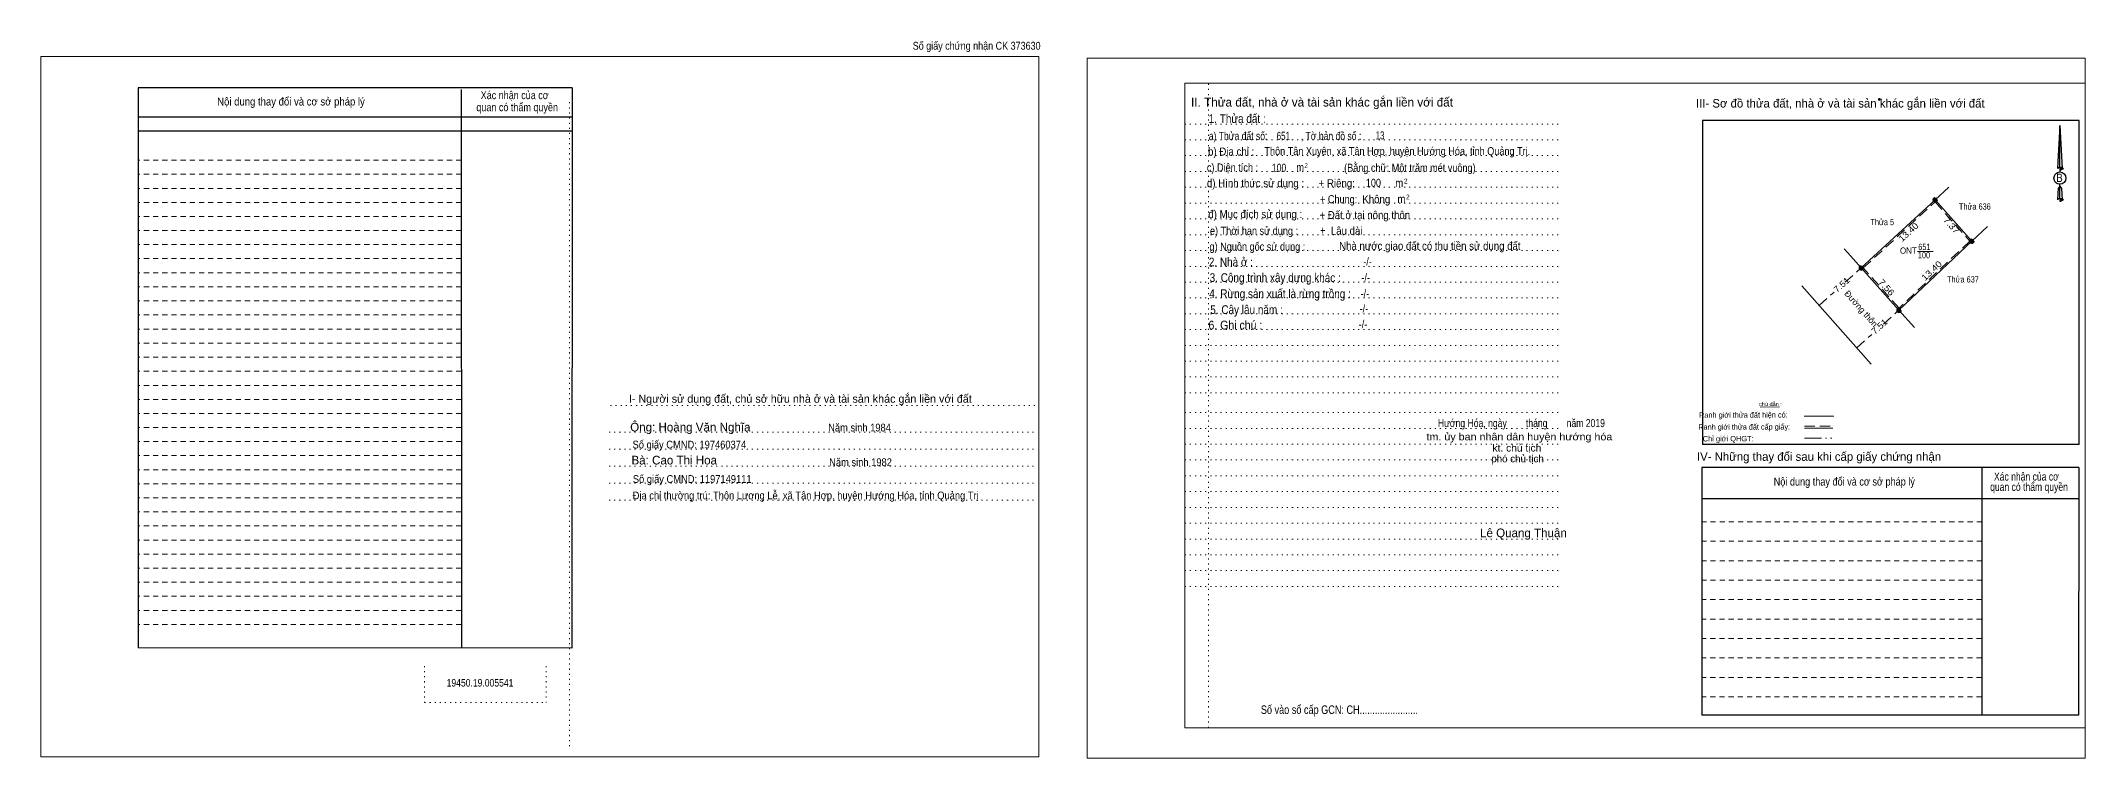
# Model space of a CAD drawing. Header units: metres. Extents: x 536224 to 543023, y 1836366 to 1838240.
# Drawn here: x 542614.2 to 543023, y 1836597.9 to 1836741.3 of the extents above; entities that cross this region are included whole.
import ezdxf
from ezdxf.enums import TextEntityAlignment as Align

# ---------------------------------------------------------------- set-up
doc = ezdxf.new("R2010")
doc.units = ezdxf.units.M
doc.header["$LTSCALE"] = 0.68
doc.header["$PDMODE"] = 32
doc.header["$PDSIZE"] = 0.34
for name, pattern in [('DASH_DOUBLE_DOT', [9.2, 5, -1.2, 0.3, -1.2, 0.3, -1.2]), ('DOTTED', [1.5, 0.3, -1.2]), ('MEDIUM_DASHED', [4.5, 3, -1.5]), ('SHORT_DASHED', [2.7, 1.5, -1.2])]:
    doc.linetypes.add(name, pattern=pattern)
for name, color, linetype, lineweight in [('1', 7, 'DOTTED', 13), ('18', 7, 'Continuous', 25), ('22', 7, 'Continuous', 13), ('28', 7, 'SHORT_DASHED', 13), ('55', 7, 'Continuous', 13), ('6', 7, 'Continuous', 13)]:
    doc.layers.add(name, color=color, linetype=linetype, lineweight=lineweight)
doc.layers.add('40', color=7, linetype='Continuous')

msp = doc.modelspace()

# ---------------------------------------------------------------- hatches: boundary and pattern name
at = {"layer": '22'}
for points in [[(542993.4678, 1836709.5389, 1), (542992.5678, 1836709.5389, 1)], [(543000.8028, 1836701.2739, 1), (542999.9028, 1836701.2739, 1)], [(542978.6778, 1836695.9189, 1), (542977.7778, 1836695.9189, 1)], [(542986.2228, 1836687.4439, 1), (542985.3228, 1836687.4439, 1)]]:
    msp.add_hatch(color=256, dxfattribs=at).paths.add_polyline_path(points)

# ---------------------------------------------------------------- linework, layer by layer
at = {"layer": '1', "linetype": 'Continuous'}
for p, q in [((542842.97, 1836732.84), (543022.99, 1836732.84)), ((542842.97, 1836732.84), (542842.97, 1836603.99)), ((543022.99, 1836732.84), (543022.99, 1836602.92)), ((542842.97, 1836603.99), (543022.99, 1836603.99))]:
    msp.add_line(p, q, dxfattribs=at)
at = {"layer": '1'}
for p, q in [((542847.69, 1836732.71), (542847.69, 1836603.85)), ((542719.94, 1836729.02), (542719.94, 1836600.14)), ((542842.97, 1836724.65), (542850.29, 1836724.65)), ((542842.97, 1836724.65), (542917.92, 1836724.65)), ((542842.97, 1836721.52), (542917.92, 1836721.52)), ((542842.97, 1836718.36), (542917.92, 1836718.36)), ((542842.97, 1836715.19), (542917.92, 1836715.19)), ((542842.97, 1836712.03), (542917.92, 1836712.03)), ((542842.97, 1836708.85), (542917.92, 1836708.85)), ((542842.97, 1836705.71), (542917.92, 1836705.71)), ((542842.97, 1836702.54), (542917.92, 1836702.54)), ((542842.97, 1836699.38), (542917.92, 1836699.38)), ((542842.97, 1836696.22), (542917.92, 1836696.22)), ((542842.97, 1836693.08), (542917.92, 1836693.08)), ((542842.97, 1836689.93), (542917.92, 1836689.93)), ((542842.97, 1836686.75), (542917.92, 1836686.75)), ((542842.97, 1836683.58), (542917.92, 1836683.58)), ((542842.97, 1836680.43), (542917.92, 1836680.43)), ((542842.97, 1836677.29), (542917.92, 1836677.29)), ((542842.97, 1836674.15), (542917.92, 1836674.15)), ((542842.97, 1836670.94), (542917.92, 1836670.94)), ((542728.12, 1836668.38), (542813.7, 1836668.38)), ((542842.97, 1836667.02), (542917.92, 1836667.02)), ((542727.84, 1836663.09), (542813.44, 1836663.09)), ((542842.97, 1836663.82), (542917.92, 1836663.82)), ((542727.84, 1836659.67), (542813.44, 1836659.67)), ((542842.97, 1836660.68), (542917.92, 1836660.68)), ((542842.97, 1836657.52), (542917.92, 1836657.52)), ((542727.84, 1836656.31), (542813.44, 1836656.31)), ((542727.84, 1836652.91), (542813.44, 1836652.91)), ((542842.97, 1836654.35), (542917.92, 1836654.35)), ((542727.84, 1836649.51), (542813.44, 1836649.51)), ((542842.97, 1836651.21), (542917.92, 1836651.21)), ((542842.97, 1836648.03), (542917.92, 1836648.03)), ((542842.97, 1836644.88), (542917.92, 1836644.88)), ((542842.97, 1836641.71), (542917.92, 1836641.71)), ((542842.97, 1836638.58), (542917.92, 1836638.58)), ((542842.97, 1836635.4), (542917.92, 1836635.4)), ((542842.97, 1836632.23), (542917.92, 1836632.23)), ((542690.93, 1836616.33), (542690.93, 1836609.02)), ((542715.24, 1836616.33), (542715.24, 1836609.02)), ((542690.93, 1836609.02), (542715.24, 1836609.02))]:
    msp.add_line(p, q, dxfattribs=at)
at = {"layer": '1', "linetype": 'Continuous'}
for points in [[(542614.21, 1836598.17), (542813.76, 1836598.17), (542813.76, 1836738.19), (542614.21, 1836738.19)], [(542614.21, 1836738.19), (542813.76, 1836738.19), (542813.76, 1836598.17), (542614.21, 1836598.17)], [(542823.44, 1836597.92), (543022.99, 1836597.92), (543022.99, 1836737.87), (542823.44, 1836737.87)]]:
    msp.add_lwpolyline(points, close=True, dxfattribs=at)
msp.add_lwpolyline([(542850.29, 1836732.84), (543022.99, 1836732.84), (543022.99, 1836603.99), (542850.29, 1836603.99)], dxfattribs=at)
at = {"layer": '18'}
for p, q in [((543017.91, 1836724.4), (543018.4, 1836715.77)), ((543017.91, 1836724.4), (543018.4, 1836715.77)), ((543017.91, 1836724.4), (543018.4, 1836715.77)), ((543017.55, 1836717.11), (543017.49, 1836715.77)), ((543017.91, 1836716.1), (543017.91, 1836715.74)), ((543017.91, 1836715.74), (543017.91, 1836715.49)), ((543017.91, 1836715.49), (543017.91, 1836715.14)), ((543017.91, 1836715.49), (543017.91, 1836715.14)), ((543017.91, 1836715.49), (543017.91, 1836715.14)), ((543017.91, 1836712.28), (543017.91, 1836712.66)), ((543017.91, 1836712.28), (543017.91, 1836712.66)), ((543017.91, 1836712.28), (543017.91, 1836712.66)), ((543017.91, 1836712.28), (543018.29, 1836711.8)), ((543017.91, 1836712.28), (543018.29, 1836711.8)), ((543017.91, 1836712.28), (543018.29, 1836711.8)), ((543018.29, 1836711.8), (543018.4, 1836709.55)), ((543018.29, 1836711.8), (543018.4, 1836709.55)), ((543018.29, 1836711.8), (543018.4, 1836709.55)), ((543017.91, 1836709.84), (543017.91, 1836709.49)), ((543017.91, 1836709.49), (543017.91, 1836709.25))]:
    msp.add_line(p, q, dxfattribs=at)
for points in [[(543017.91, 1836716.1), (543017.91, 1836724.4), (543017.55, 1836717.11)], [(543017.91, 1836709.84), (543017.91, 1836712.28), (543017.62, 1836711.8), (543017.55, 1836710.87), (543017.49, 1836709.55)]]:
    msp.add_lwpolyline(points, dxfattribs=at)
msp.add_ellipse((543017.9451, 1836713.8769), major_axis=(0, 1.2232), ratio=0.983453, dxfattribs=at)
for centre, start_param, end_param in [((543017.9456, 1836715.7618), 1.57079633, 3.07445202), ((543017.9456, 1836715.7618), 0.06714063, 1.57079633), ((543017.9456, 1836715.7618), 4.71238898, 6.28318531), ((543017.9456, 1836709.5185), 2.49106941, 3.07427841), ((543017.9456, 1836709.5185), 1.57079633, 2.49106941), ((543017.9456, 1836709.5185), 0.06714063, 1.57079633), ((543017.9456, 1836709.5185), 4.71238898, 6.28318531)]:
    msp.add_ellipse(centre, major_axis=(0.441, 0), ratio=0.655448, start_param=start_param, end_param=end_param, dxfattribs=at)
for p in [(543018.4, 1836715.77), (543018.4, 1836709.55)]:
    msp.add_point(p, dxfattribs=at)
at = {"layer": '22'}
for p, q in [((542993.02, 1836709.53), (542995.75, 1836712.05)), ((542978.22, 1836695.91), (542993.02, 1836709.53)), ((542993.02, 1836709.53), (543000.35, 1836701.27)), ((543000.35, 1836701.27), (543003.46, 1836704.21)), ((542974.8, 1836699.76), (542975.56, 1836698.9)), ((542985.77, 1836687.44), (543000.35, 1836701.27)), ((542989.45, 1836699.17), (542992.6, 1836699.17)), ((542966.37, 1836692.31), (542980.22, 1836676.7)), ((542985.77, 1836687.44), (542988.84, 1836684))]:
    msp.add_line(p, q, dxfattribs=at)
at = {"layer": '22', "linetype": 'MEDIUM_DASHED'}
for p, q in [((542975.01, 1836693.05), (542978.22, 1836695.91)), ((542969.81, 1836688.43), (542972.79, 1836691.09)), ((542982.68, 1836684.7), (542985.77, 1836687.44)), ((542977.34, 1836679.95), (542980.34, 1836682.63))]:
    msp.add_line(p, q, dxfattribs=at)
at = {"layer": '22'}
msp.add_lwpolyline([(542993.02, 1836709.53), (543000.35, 1836701.27), (542985.77, 1836687.44), (542978.22, 1836695.91)], close=True, dxfattribs=at)
at = {"layer": '22', "linetype": 'MEDIUM_DASHED'}
msp.add_lwpolyline([(542993, 1836709.1), (542999.93, 1836701.29), (542985.78, 1836687.87), (542978.64, 1836695.9)], close=True, dxfattribs=at)
at = {"layer": '22'}
msp.add_lwpolyline([(542975.56, 1836698.9), (542978.22, 1836695.91), (542985.77, 1836687.44)], dxfattribs=at)
at = {"layer": '22', "linetype": 'MEDIUM_DASHED'}
for centre in [(542993.0178, 1836709.5389), (543000.3528, 1836701.2739), (542978.2278, 1836695.9189), (542985.7728, 1836687.4439)]:
    msp.add_circle(centre, 0.45, dxfattribs=at)
at = {"layer": '28', "linetype": 'Continuous', "lineweight": 25}
for p, q in [((542720.47, 1836731.9), (542633.69, 1836731.9)), ((542698.26, 1836731.57), (542698.29, 1836619.91)), ((542720.47, 1836731.9), (542720.4, 1836619.88)), ((542720.47, 1836726.06), (542633.84, 1836726.06)), ((542720.47, 1836726.06), (542633.84, 1836726.06)), ((542720.47, 1836723.27), (542633.84, 1836723.27)), ((542946.45, 1836725.39), (542946.45, 1836660.61)), ((543021.78, 1836660.61), (542946.45, 1836660.61)), ((543002.35, 1836656.04), (543002.37, 1836606.53)), ((543021.73, 1836656.04), (543021.69, 1836606.53)), ((543021.69, 1836649.76), (542946.36, 1836649.76)), ((542720.4, 1836619.88), (542633.69, 1836619.98)), ((543021.69, 1836606.53), (542946.36, 1836606.53))]:
    msp.add_line(p, q, dxfattribs=at)
at = {"layer": '28'}
for p, q in [((542698.26, 1836717.43), (542633.69, 1836717.43)), ((542698.26, 1836714.64), (542633.69, 1836714.64)), ((542698.26, 1836711.82), (542633.69, 1836711.82)), ((542698.26, 1836709.01), (542633.69, 1836709.01)), ((542698.26, 1836706.18), (542633.69, 1836706.18)), ((542698.26, 1836703.38), (542633.69, 1836703.38)), ((542698.26, 1836700.57), (542633.69, 1836700.57)), ((542698.26, 1836697.79), (542633.69, 1836697.79)), ((542698.26, 1836694.95), (542633.69, 1836694.95)), ((542698.26, 1836692.13), (542633.69, 1836692.13)), ((542698.26, 1836689.31), (542633.69, 1836689.31)), ((542698.26, 1836686.52), (542633.69, 1836686.52)), ((542698.26, 1836683.67), (542633.69, 1836683.67)), ((542698.26, 1836680.87), (542633.69, 1836680.87)), ((542698.26, 1836678.05), (542633.69, 1836678.05)), ((542698.26, 1836675.24), (542633.69, 1836675.24)), ((542698.26, 1836672.42), (542633.69, 1836672.42)), ((542698.26, 1836669.6), (542633.69, 1836669.6)), ((542698.26, 1836666.82), (542633.69, 1836666.82)), ((542698.26, 1836664), (542633.69, 1836664)), ((542698.26, 1836661.2), (542633.69, 1836661.2)), ((542698.26, 1836658.38), (542633.69, 1836658.38)), ((542698.26, 1836655.55), (542633.69, 1836655.55)), ((542698.26, 1836652.74), (542633.69, 1836652.74)), ((542698.26, 1836649.92), (542633.69, 1836649.92)), ((542698.26, 1836647.12), (542633.69, 1836647.12)), ((543002.35, 1836645.18), (542946.36, 1836645.18)), ((542698.26, 1836644.32), (542633.69, 1836644.32)), ((542698.26, 1836641.5), (542633.69, 1836641.5)), ((543002.35, 1836641.28), (542946.36, 1836641.28)), ((542698.26, 1836638.7), (542633.69, 1836638.7)), ((543002.35, 1836637.38), (542946.36, 1836637.38)), ((542698.26, 1836635.86), (542633.69, 1836635.86)), ((542698.26, 1836633.06), (542633.69, 1836633.06)), ((543002.35, 1836633.5), (542946.36, 1836633.5)), ((542698.26, 1836630.26), (542633.69, 1836630.26)), ((543002.3, 1836629.62), (542946.36, 1836629.62)), ((542698.26, 1836627.43), (542633.69, 1836627.43)), ((542698.26, 1836624.63), (542633.69, 1836624.63)), ((543002.3, 1836625.72), (542946.36, 1836625.72)), ((543002.3, 1836621.84), (542946.36, 1836621.84)), ((543002.3, 1836617.94), (542946.36, 1836617.94)), ((543002.3, 1836614.06), (542946.36, 1836614.06)), ((543002.3, 1836610.17), (542946.36, 1836610.17))]:
    msp.add_line(p, q, dxfattribs=at)
at = {"layer": '28', "linetype": 'Continuous', "lineweight": 25}
for points in [[(542720.47, 1836731.9), (542633.69, 1836731.9), (542633.69, 1836619.98)], [(543021.78, 1836660.61), (543021.78, 1836725.39), (542946.45, 1836725.39)], [(543021.73, 1836656.04), (542946.36, 1836656.04), (542946.36, 1836606.53)]]:
    msp.add_lwpolyline(points, dxfattribs=at)
at = {"layer": '28'}
msp.add_point((542981.83, 1836729.59), dxfattribs=at)
at = {"layer": '55'}
for p, q in [((542957.99, 1836668.09), (542961.91, 1836668.13)), ((542966.84, 1836666.25), (542972.75, 1836666.25)), ((542966.89, 1836663.86), (542972.55, 1836663.86)), ((542966.89, 1836663.86), (542972.55, 1836663.86))]:
    msp.add_line(p, q, dxfattribs=at)
at = {"layer": '55', "linetype": 'DASH_DOUBLE_DOT'}
msp.add_line((542966.87, 1836661.9), (542972.78, 1836661.9), dxfattribs=at)
at = {"layer": '55', "linetype": 'MEDIUM_DASHED'}
msp.add_line((542966.89, 1836664.3), (542972.75, 1836664.3), dxfattribs=at)

# ---------------------------------------------------------------- texts
at = {"layer": '18'}
for s, height, p in [('II. Thửa đất, nhà ở và tài sản khác gắn liền với đất', 1.75, (542870.395, 1836728.17)), ('Ông: Hoàng Văn Nghĩa', 1.73, (542744.08, 1836663.22)), ('Bà: Cao Thị Hoa', 1.73, (542740.865, 1836656.62)), ('phó chủ tịch', 1.457, (542909.495, 1836657.05)), ('Lê Quang Thuận', 1.728, (542910.675, 1836642.08))]:
    msp.add_text(s, height=height, dxfattribs=at).set_placement(p, align=Align.CENTER)
for s, height, width, p in [('1. Thửa đất :', 1.75, 0.85, (542853.435, 1836724.89)), ('a) Thửa đất số:              , Tờ bản đồ số : ', 1.604, 0.8, (542863.235, 1836721.49)), ('651', 1.6, 0.75, (542862.66, 1836721.52)), ('13', 1.6, 0.75, (542881.99, 1836721.6)), ('b) Địa chỉ : ', 1.604, 0.9, (542852.495, 1836718.38)), ('c) Diện tích :                                                   ', 1.604, 0.85, (542865.4, 1836715.19)), ('100', 1.6, 0.8, (542861.805, 1836715.14)), (' m', 1.604, 0.85, (542865.775, 1836715.23)), ('2', 0.9716, 0.75, (542867.22, 1836715.87)), ('(Bằng chữ: Một trăm mét vuông)', 1.6, 0.85, (542887.965, 1836715.14)), ('B', 1.68, 0.85, (543017.875, 1836713.08)), ('d) Hình thức sử dụng :', 1.603, 0.9, (542857.095, 1836712.05)), ('+ Riêng: ', 1.603, 0.9, (542873.61, 1836712.05)), ('       + Chung:', 1.603, 0.85, (542871.945, 1836708.85)), ('Không', 1.603, 0.9, (542881.245, 1836708.85)), ('100', 1.6, 0.85, (542880.67, 1836712.13)), (' m', 1.603, 0.9, (542885.575, 1836712.1)), (' m', 1.603, 0.9, (542886.005, 1836708.89)), ('2', 0.9716, 0.8, (542887.145, 1836712.78)), ('2', 0.9716, 0.8, (542887.565, 1836709.61)), ('đ) Mục đích sử dụng :', 1.603, 0.9, (542857.05, 1836705.87)), ('e) Thời hạn sử dụng :', 1.603, 0.85, (542856.795, 1836702.54)), ('+ ', 1.601, 0.8, (542870.785, 1836702.62)), (' Lâu dài', 1.6, 0.9, (542875.06, 1836702.54)), ('2. Nhà ở :', 1.75, 0.85, (542852.18, 1836696.22)), ('g) Nguồn gốc sử dụng :', 1.603, 0.85, (542857.475, 1836699.38)), ('3. Công trình xây dựng khác :', 1.75, 0.85, (542861.035, 1836693.09)), ('4. Rừng sản xuất là rừng trồng :', 1.75, 0.85, (542862, 1836689.88)), ('6. Ghi chú :', 1.75, 0.9, (542853.075, 1836683.61)), ('5. Cây lâu năm :', 1.75, 0.85, (542855.295, 1836686.7)), ('Hướng Hóa, ngày        tháng        năm 2019', 1.61, 0.8, (542910.27, 1836664.09)), ('tm. ủy ban nhân dân huyện hướng hóa', 1.457, 1.1, (542909.87, 1836661.44)), ('kt. chủ tịch', 1.457, 1.05, (542909.36, 1836659.21)), ('19450.19.005541', 1.51, 0.85, (542702.025, 1836612.22)), ('Số vào sổ cấp GCN: CH.......................', 1.704, 0.8, (542873.87, 1836606.75))]:
    msp.add_text(s, height=height, dxfattribs=dict(at, width=width)).set_placement(p, align=Align.CENTER)
for s, width, p in [(' Thôn Tân Xuyên, xã Tân Hợp, huyện Hướng Hóa, tỉnh Quảng Trị.', 0.85, (542858.38, 1836718.46)), ('Nhà nước giao đất có thu tiền sử dụng đất', 0.9, (542873.82, 1836699.51))]:
    msp.add_text(s, height=1.6, dxfattribs=dict(at, width=width)).set_placement(p)
at = {"layer": '22'}
for s, width, p in [('Thửa 5', 0.85, (542982.425, 1836704.46)), ('Thửa 636', 0.85, (543000.94, 1836707.56)), ('ONT', 0.95, (542987.64, 1836698.75)), ('100', 0.85, (542990.77, 1836697.84)), ('651', 0.8, (542990.85, 1836699.49)), ('Thửa 637', 0.85, (542998.56, 1836693))]:
    msp.add_text(s, height=1.25, dxfattribs=dict(at, width=width)).set_placement(p, align=Align.CENTER)
for s, rotation, width, p in [('7.37', 311.588, 1.15, (542995.7725, 1836704.0049)), ('13.40', 42.642, 1.1, (542988.1016, 1836702.6023)), ('7.51', 41.653, 1.1, (542974.7146, 1836692.0683)), ('7.56', 311.678, 1.15, (542982.8093, 1836691.6106)), ('13.40', 43.488, 1.15, (542992.7299, 1836694.8999)), ('7.51', 41.653, 1.1, (542982.2746, 1836683.7383))]:
    msp.add_text(s, height=1.25, rotation=rotation, dxfattribs=dict(at, width=width)).set_placement(p, align=Align.CENTER)
msp.add_text('Đường thôn', height=1.25, rotation=311.464, dxfattribs=at).set_placement((542977.7346, 1836687.3488), align=Align.CENTER)
at = {"layer": '28'}
for s, height, width, p in [('Xác nhận của cơ', 1.584, 0.85, (542708.955, 1836729.65)), ('Xác nhận của cơ', 1.584, 0.85, (542708.955, 1836729.65)), ('Nội dung thay đổi và cơ sở pháp lý', 1.584, 0.9, (542664.225, 1836728.38)), ('Nội dung thay đổi và cơ sở pháp lý', 1.584, 0.9, (542664.225, 1836728.38)), (' quan có thẩm quyền', 1.584, 0.85, (542709.2, 1836727.24)), (' quan có thẩm quyền', 1.584, 0.85, (542709.2, 1836727.24)), ('-/-', 1.604, 0.85, (542879.505, 1836696.41)), ('-/-', 1.604, 0.85, (542879.135, 1836693.2)), ('-/-', 1.604, 0.85, (542878.965, 1836690)), ('-/-', 1.604, 0.85, (542878.595, 1836683.87)), ('-/-', 1.604, 0.85, (542878.765, 1836686.96)), ('Nội dung thay đổi và cơ sở pháp lý', 1.604, 0.85, (542974.835, 1836652.4)), (' quan có thẩm quyền', 1.604, 0.8, (543011.535, 1836651.34)), ('Xác nhận của cơ', 1.604, 0.8, (543011.245, 1836653.4))]:
    msp.add_text(s, height=height, dxfattribs=dict(at, width=width)).set_placement(p, align=Align.CENTER)
for s, height, p in [('III- Sơ đồ thửa đất, nhà ở và tài sản khác gắn liền với đất', 1.701, (542974.03, 1836727.97)), ('I- Người sử dụng đất, chủ sở hữu nhà ở và tài sản khác gắn liền với đất', 1.606, (542766.07, 1836668.96)), ('IV- Những thay đổi sau khi cấp giấy chứng nhận', 1.701, (542969.78, 1836657.35))]:
    msp.add_text(s, height=height, dxfattribs=at).set_placement(p, align=Align.CENTER)
at = {"layer": '28', "width": 0.9}
for s, p in [('Số giấy CMND: 197460374', (542732.53, 1836659.82)), ('Năm sinh 1984', (542771.64, 1836663.22)), ('Năm sinh 1982', (542771.84, 1836656.29)), ('Số giấy CMND: 1197149111', (542732.58, 1836652.94)), ('Địa chỉ thường trú: Thôn Lương Lễ, xã Tân Hợp, huyện Hướng Hóa, tỉnh Quảng Trị', (542732.55, 1836649.65))]:
    msp.add_text(s, height=1.55, dxfattribs=at).set_placement(p)
at = {"layer": '40', "width": 0.85}
msp.add_text('Số giấy chứng nhận CK 373630', height=1.58, dxfattribs=at).set_placement((542801.335, 1836739.53), align=Align.CENTER)
at = {"layer": '55'}
msp.add_text('chú dẫn :', height=0.8046, rotation=359.974, dxfattribs=at).set_placement((542960.0548, 1836668.2889), align=Align.CENTER)
for s, height, width, p in [('Ranh giới thửa đất hiện có:', 1.094, 0.8, (542954.6537, 1836665.977)), ('Chỉ giới QHGT:', 1.089, 0.85, (542951.6237, 1836661.2301)), ('Ranh giới thửa đất cấp giấy:', 1.089, 0.8, (542954.8187, 1836663.5876))]:
    msp.add_text(s, height=height, rotation=0.135, dxfattribs=dict(at, width=width)).set_placement(p, align=Align.CENTER)
at = {"layer": '6', "width": 0.9}
msp.add_text('+ Đất ở tại nông thôn', height=1.6, dxfattribs=at).set_placement((542878.95, 1836705.69), align=Align.CENTER)

doc.saveas('drawing.dxf')
